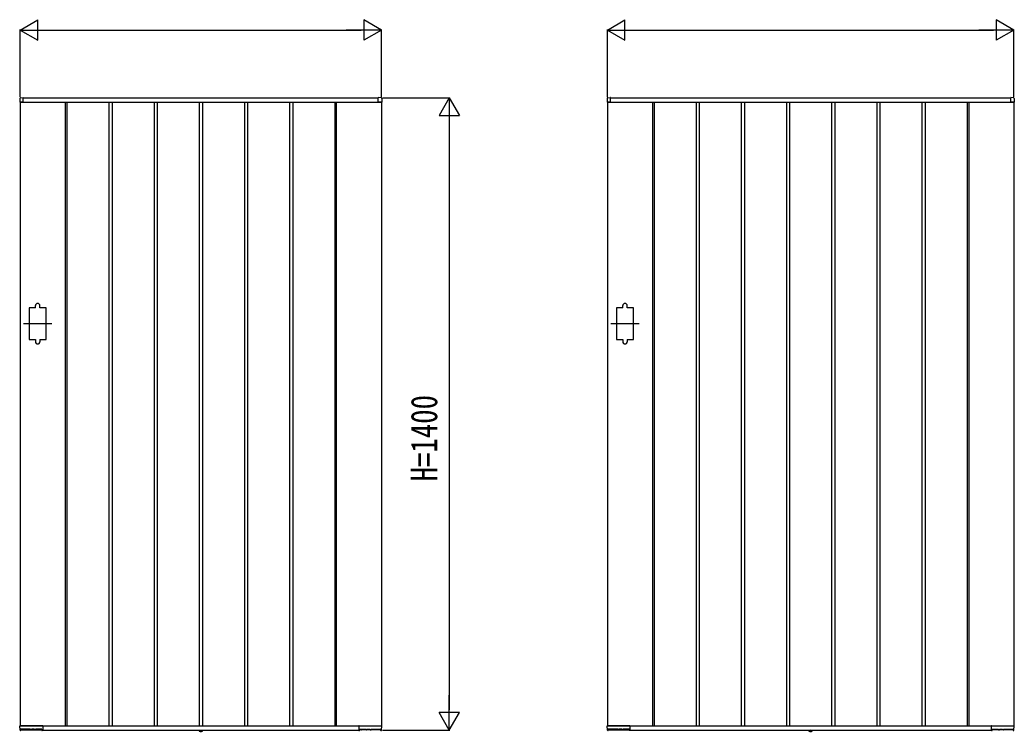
# Model space of a CAD drawing. Units: millimetres, scale not verified. Extents: x -8410 to 8410, y -5940 to 5940.
# Drawn here: x 690 to 2891, y -254 to 1322 of the extents above; entities that cross this region are included whole.
import ezdxf
from ezdxf.enums import TextEntityAlignment as Align

# ---------------------------------------------------------------- set-up
doc = ezdxf.new("R2010")
doc.units = ezdxf.units.MM
doc.header["$LTSCALE"] = 30
doc.layers.add('0-2_YKK_A1', color=4, linetype='Continuous')
doc.layers.add('0-3_YKK_D', color=6, linetype='Continuous')
doc.styles.add('ＭＳ ゴシック', font='')
doc.styles.get('ＭＳ ゴシック').set_extended_font_data('MS Gothic')

msp = doc.modelspace()

# ---------------------------------------------------------------- linework, layer by layer
at = {"layer": '0-2_YKK_A1'}
for p, q in [((689.54, 1148.63), (689.54, 1140.5)), ((690.95, 1150.13), (696.51, 1150.47)), ((697.04, 1150), (1483.04, 1150)), ((697.04, 1140), (697.04, 1150)), ((697.04, 1140.3), (697.04, 1149.97)), ((1483.04, 1140), (1483.04, 1150)), ((1483.04, 1140.3), (1483.04, 1149.97)), ((1489.13, 1150.13), (1483.57, 1150.47)), ((1490.54, 1148.63), (1490.54, 1140.5)), ((1989.54, 1148.63), (1989.54, 1140.5)), ((1990.95, 1150.13), (1996.51, 1150.47)), ((1997.04, 1150), (2883.04, 1150)), ((1997.04, 1140), (1997.04, 1150)), ((1997.04, 1140.3), (1997.04, 1149.97)), ((2883.04, 1140), (2883.04, 1150)), ((2883.04, 1140.3), (2883.04, 1149.97)), ((2889.13, 1150.13), (2883.57, 1150.47)), ((2890.54, 1148.63), (2890.54, 1140.5)), ((690.04, 1140), (690.04, -240)), ((690.04, 1140), (1490.04, 1140)), ((697.04, 1140), (690.04, 1140)), ((690.04, 1140), (696.74, 1140)), ((696.74, 1140), (696.74, 1140)), ((790.04, 1140), (790.04, -240)), ((793.54, 1140), (793.54, -240)), ((886.54, 1140), (886.54, -240)), ((893.54, 1140), (893.54, -240)), ((986.54, 1140), (986.54, -240)), ((993.54, 1140), (993.54, -240)), ((1086.54, 1140), (1086.54, -240)), ((1093.54, 1140), (1093.54, -240)), ((1186.54, 1140), (1186.54, -240)), ((1193.54, 1140), (1193.54, -240)), ((1286.54, 1140), (1286.54, -240)), ((1293.54, 1140), (1293.54, -240)), ((1386.54, 1140), (1386.54, -240)), ((1390.04, 1140), (1390.04, -240)), ((1483.04, 1140), (1490.04, 1140)), ((1490.04, 1140), (1483.34, 1140)), ((1483.34, 1140), (1483.34, 1140)), ((1490.04, 1140), (1490.04, -240)), ((1990.04, 1140), (1990.04, -240)), ((1990.04, 1140), (2890.04, 1140)), ((1997.04, 1140), (1990.04, 1140)), ((1990.04, 1140), (1996.74, 1140)), ((1996.74, 1140), (1996.74, 1140)), ((2090.04, 1140), (2090.04, -240)), ((2093.54, 1140), (2093.54, -240)), ((2186.54, 1140), (2186.54, -240)), ((2193.54, 1140), (2193.54, -240)), ((2286.54, 1140), (2286.54, -240)), ((2293.54, 1140), (2293.54, -240)), ((2386.54, 1140), (2386.54, -240)), ((2393.54, 1140), (2393.54, -240)), ((2486.54, 1140), (2486.54, -240)), ((2493.54, 1140), (2493.54, -240)), ((2586.54, 1140), (2586.54, -240)), ((2593.54, 1140), (2593.54, -240)), ((2686.54, 1140), (2686.54, -240)), ((2693.54, 1140), (2693.54, -240)), ((2786.54, 1140), (2786.54, -240)), ((2790.04, 1140), (2790.04, -240)), ((2883.04, 1140), (2890.04, 1140)), ((2890.04, 1140), (2883.34, 1140)), ((2883.34, 1140), (2883.34, 1140)), ((2890.04, 1140), (2890.04, -240)), ((724.04, 685), (724.04, 690)), ((734.04, 685), (734.04, 690)), ((2024.04, 685), (2024.04, 690)), ((2034.04, 685), (2034.04, 690)), ((760.54, 650), (697.54, 650)), ((2060.54, 650), (1997.54, 650)), ((724.04, 615), (724.04, 610)), ((734.04, 615), (734.04, 610)), ((2024.04, 615), (2024.04, 610)), ((2034.04, 615), (2034.04, 610)), ((690.15, -250.03), (689.57, -240.53)), ((690.04, -240), (1490.04, -240)), ((697.04, -240), (690.04, -240)), ((739.74, -240), (690.07, -240)), ((740.04, -240), (740.04, -250)), ((740.04, -240.3), (740.04, -249.98)), ((1440.04, -240), (1440.04, -250)), ((1440.04, -240.3), (1440.04, -249.98)), ((1440.34, -240), (1490.01, -240)), ((1489.93, -250.03), (1490.51, -240.53)), ((1990.15, -250.03), (1989.57, -240.53)), ((1990.04, -240), (2890.04, -240)), ((1997.04, -240), (1990.04, -240)), ((2039.74, -240), (1990.07, -240)), ((2040.04, -240), (2040.04, -250)), ((2040.04, -240.3), (2040.04, -249.98)), ((2840.04, -240), (2840.04, -250)), ((2840.04, -240.3), (2840.04, -249.98)), ((2840.34, -240), (2890.01, -240)), ((2889.93, -250.03), (2890.51, -240.53)), ((691.4, -250.5), (690.65, -250.5)), ((691.9, -250.01), (691.93, -248.19)), ((691.91, -249.5), (738.21, -249.5)), ((712.83, -247.9), (692.25, -247.9)), ((713.15, -248.19), (713.16, -249.01)), ((714.88, -249.01), (714.9, -248.19)), ((721.87, -247.9), (715.21, -247.9)), ((722.18, -248.19), (722.2, -249.01)), ((723.92, -249.01), (723.93, -248.19)), ((737.87, -247.9), (724.25, -247.9)), ((734.14, -247.9), (734.16, -249.01)), ((738.18, -248.19), (738.21, -249.99)), ((739.54, -250.48), (738.71, -250.48)), ((740.04, -250), (1440.04, -250)), ((1086.13, -250.5), (1086.22, -250)), ((1086.13, -250.5), (1086.3, -251.47)), ((1086.13, -250.5), (1093.95, -250.5)), ((1086.22, -250), (1093.86, -250)), ((1090.04, -254.2), (1090.04, -250)), ((1093.95, -250.5), (1093.78, -251.47)), ((1093.95, -250.5), (1093.86, -250)), ((1440.54, -250.48), (1441.37, -250.48)), ((1441.9, -248.19), (1441.87, -249.99)), ((1488.17, -249.5), (1441.87, -249.5)), ((1442.21, -247.9), (1455.83, -247.9)), ((1445.94, -247.9), (1445.92, -249.01)), ((1456.16, -249.01), (1456.15, -248.19)), ((1457.9, -248.19), (1457.88, -249.01)), ((1458.21, -247.9), (1464.87, -247.9)), ((1465.2, -249.01), (1465.18, -248.19)), ((1466.93, -248.19), (1466.92, -249.01)), ((1467.25, -247.9), (1487.83, -247.9)), ((1488.18, -250.01), (1488.15, -248.19)), ((1488.68, -250.5), (1489.43, -250.5)), ((1991.4, -250.5), (1990.65, -250.5)), ((1991.9, -250.01), (1991.93, -248.19)), ((1991.91, -249.5), (2038.21, -249.5)), ((2012.83, -247.9), (1992.25, -247.9)), ((2013.15, -248.19), (2013.16, -249.01)), ((2014.88, -249.01), (2014.9, -248.19)), ((2021.87, -247.9), (2015.21, -247.9)), ((2022.18, -248.19), (2022.2, -249.01)), ((2023.92, -249.01), (2023.93, -248.19)), ((2037.87, -247.9), (2024.25, -247.9)), ((2034.14, -247.9), (2034.16, -249.01)), ((2038.18, -248.19), (2038.21, -249.99)), ((2039.54, -250.48), (2038.71, -250.48)), ((2040.04, -250), (2840.04, -250)), ((2436.13, -250.5), (2436.22, -250)), ((2436.13, -250.5), (2436.3, -251.47)), ((2436.13, -250.5), (2443.95, -250.5)), ((2436.22, -250), (2443.86, -250)), ((2440.04, -254.2), (2440.04, -250)), ((2443.95, -250.5), (2443.78, -251.47)), ((2443.95, -250.5), (2443.86, -250)), ((2840.54, -250.48), (2841.37, -250.48)), ((2841.9, -248.19), (2841.87, -249.99)), ((2888.17, -249.5), (2841.87, -249.5)), ((2842.21, -247.9), (2855.83, -247.9)), ((2845.94, -247.9), (2845.92, -249.01)), ((2856.16, -249.01), (2856.15, -248.19)), ((2857.9, -248.19), (2857.88, -249.01)), ((2858.21, -247.9), (2864.87, -247.9)), ((2865.2, -249.01), (2865.18, -248.19)), ((2866.93, -248.19), (2866.92, -249.01)), ((2867.25, -247.9), (2887.83, -247.9)), ((2888.18, -250.01), (2888.15, -248.19)), ((2888.68, -250.5), (2889.43, -250.5))]:
    msp.add_line(p, q, dxfattribs=at)
for points in [[(724.04, 685), (710.04, 685), (710.04, 615), (724.04, 615)], [(734.04, 615), (748.04, 615), (748.04, 685), (734.04, 685)], [(2024.04, 685), (2010.04, 685), (2010.04, 615), (2024.04, 615)], [(2034.04, 615), (2048.04, 615), (2048.04, 685), (2034.04, 685)], [(692.25, -247.9), (692.11, -247.93), (692.03, -247.98), (691.99, -248.03), (691.96, -248.09), (691.94, -248.14), (691.93, -248.19)], [(713.15, -248.19), (713.14, -248.15), (713.13, -248.1), (713.11, -248.05), (713.08, -248.01), (713.03, -247.96), (712.95, -247.92), (712.83, -247.9)], [(715.21, -247.9), (715.08, -247.93), (715, -247.98), (714.95, -248.03), (714.92, -248.09), (714.91, -248.14), (714.9, -248.19)], [(722.18, -248.19), (722.18, -248.15), (722.17, -248.1), (722.14, -248.05), (722.11, -248.01), (722.06, -247.96), (721.99, -247.92), (721.87, -247.9)], [(724.25, -247.9), (724.11, -247.93), (724.03, -247.98), (723.99, -248.03), (723.96, -248.09), (723.94, -248.14), (723.93, -248.19)], [(738.18, -248.19), (738.18, -248.15), (738.17, -248.1), (738.14, -248.05), (738.11, -248.01), (738.06, -247.96), (737.99, -247.92), (737.87, -247.9)], [(1087.74, -252.58), (1088.89, -250.26), (1090.04, -249.65)], [(1092.34, -252.58), (1091.18, -250.26), (1090.04, -249.65)], [(1441.9, -248.19), (1441.9, -248.15), (1441.91, -248.1), (1441.94, -248.05), (1441.97, -248.01), (1442.02, -247.96), (1442.09, -247.92), (1442.21, -247.9)], [(1455.83, -247.9), (1455.97, -247.93), (1456.04, -247.98), (1456.09, -248.03), (1456.12, -248.09), (1456.14, -248.14), (1456.15, -248.19)], [(1457.9, -248.19), (1457.9, -248.15), (1457.91, -248.1), (1457.94, -248.05), (1457.97, -248.01), (1458.02, -247.96), (1458.09, -247.92), (1458.21, -247.9)], [(1464.87, -247.9), (1465, -247.93), (1465.08, -247.98), (1465.13, -248.03), (1465.16, -248.09), (1465.17, -248.14), (1465.18, -248.19)], [(1466.93, -248.19), (1466.94, -248.15), (1466.95, -248.1), (1466.97, -248.05), (1467, -248.01), (1467.05, -247.96), (1467.13, -247.92), (1467.25, -247.9)], [(1487.83, -247.9), (1487.97, -247.93), (1488.04, -247.98), (1488.09, -248.03), (1488.12, -248.09), (1488.14, -248.14), (1488.15, -248.19)], [(1992.25, -247.9), (1992.11, -247.93), (1992.03, -247.98), (1991.99, -248.03), (1991.96, -248.09), (1991.94, -248.14), (1991.93, -248.19)], [(2013.15, -248.19), (2013.14, -248.15), (2013.13, -248.1), (2013.11, -248.05), (2013.08, -248.01), (2013.03, -247.96), (2012.95, -247.92), (2012.83, -247.9)], [(2015.21, -247.9), (2015.08, -247.93), (2015, -247.98), (2014.95, -248.03), (2014.92, -248.09), (2014.91, -248.14), (2014.9, -248.19)], [(2022.18, -248.19), (2022.18, -248.15), (2022.17, -248.1), (2022.14, -248.05), (2022.11, -248.01), (2022.06, -247.96), (2021.99, -247.92), (2021.87, -247.9)], [(2024.25, -247.9), (2024.11, -247.93), (2024.03, -247.98), (2023.99, -248.03), (2023.96, -248.09), (2023.94, -248.14), (2023.93, -248.19)], [(2038.18, -248.19), (2038.18, -248.15), (2038.17, -248.1), (2038.14, -248.05), (2038.11, -248.01), (2038.06, -247.96), (2037.99, -247.92), (2037.87, -247.9)], [(2437.74, -252.58), (2438.89, -250.26), (2440.04, -249.65)], [(2442.34, -252.58), (2441.18, -250.26), (2440.04, -249.65)], [(2841.9, -248.19), (2841.9, -248.15), (2841.91, -248.1), (2841.94, -248.05), (2841.97, -248.01), (2842.02, -247.96), (2842.09, -247.92), (2842.21, -247.9)], [(2855.83, -247.9), (2855.97, -247.93), (2856.04, -247.98), (2856.09, -248.03), (2856.12, -248.09), (2856.14, -248.14), (2856.15, -248.19)], [(2857.9, -248.19), (2857.9, -248.15), (2857.91, -248.1), (2857.94, -248.05), (2857.97, -248.01), (2858.02, -247.96), (2858.09, -247.92), (2858.21, -247.9)], [(2864.87, -247.9), (2865, -247.93), (2865.08, -247.98), (2865.13, -248.03), (2865.16, -248.09), (2865.17, -248.14), (2865.18, -248.19)], [(2866.93, -248.19), (2866.94, -248.15), (2866.95, -248.1), (2866.97, -248.05), (2867, -248.01), (2867.05, -247.96), (2867.13, -247.92), (2867.25, -247.9)], [(2887.83, -247.9), (2887.97, -247.93), (2888.04, -247.98), (2888.09, -248.03), (2888.12, -248.09), (2888.14, -248.14), (2888.15, -248.19)]]:
    msp.add_lwpolyline(points, dxfattribs=at)
for centre, radius, start, end in [((691.04, 1148.63), 1.5, 93.5, 180), ((696.54, 1149.97), 0.5, 0, 93.5), ((1483.54, 1149.97), 0.5, 86.5, 180), ((1489.04, 1148.63), 1.5, 0, 86.5), ((1991.04, 1148.63), 1.5, 93.5, 180), ((1996.54, 1149.97), 0.5, 0, 93.5), ((2883.54, 1149.97), 0.5, 86.5, 180), ((2889.04, 1148.63), 1.5, 0, 86.5), ((690.04, 1140.5), 0.5, 180, 270), ((696.74, 1140.3), 0.3, 270, 0), ((1483.34, 1140.3), 0.3, 180, 270), ((1490.04, 1140.5), 0.5, 270, 0), ((1990.04, 1140.5), 0.5, 180, 270), ((1996.74, 1140.3), 0.3, 270, 0), ((2883.34, 1140.3), 0.3, 180, 270), ((2890.04, 1140.5), 0.5, 270, 0), ((729.04, 690), 5, 0, 180), ((2029.04, 690), 5, 0, 180), ((729.04, 610), 5, 180, 0), ((2029.04, 610), 5, 180, 0), ((690.07, -240.5), 0.5, 90, 183.5), ((739.74, -240.3), 0.3, 0, 90), ((1440.34, -240.3), 0.3, 90, 180), ((1490.01, -240.5), 0.5, 356.5, 90), ((1990.07, -240.5), 0.5, 90, 183.5), ((2039.74, -240.3), 0.3, 0, 90), ((2840.34, -240.3), 0.3, 90, 180), ((2890.01, -240.5), 0.5, 356.5, 90), ((690.65, -250), 0.5, 183.5, 269.21081), ((691.4, -250), 0.5, 269.18971, 359), ((713.66, -249), 0.5, 181, 270), ((714.38, -249), 0.5, 270, 359), ((722.7, -249), 0.5, 181, 270), ((723.42, -249), 0.5, 270, 359), ((734.66, -249), 0.5, 181, 270), ((738.71, -249.98), 0.5, 181.0014, 270.00152), ((739.54, -249.98), 0.5, 270, 0), ((1087.19, -251.32), 0.9, 190, 239.36409), ((1090.04, -246.5), 6.5, 239.36409, 300.63591), ((1092.89, -251.32), 0.9, 300.63591, 350), ((1440.54, -249.98), 0.5, 180, 270), ((1441.37, -249.98), 0.5, 269.99848, 358.9986), ((1445.42, -249), 0.5, 270, 359), ((1456.66, -249), 0.5, 181, 270), ((1457.38, -249), 0.5, 270, 359), ((1465.7, -249), 0.5, 181, 270), ((1466.42, -249), 0.5, 270, 359), ((1488.68, -250), 0.5, 181, 270.81029), ((1489.43, -250), 0.5, 270.78919, 356.5), ((1990.65, -250), 0.5, 183.5, 269.21081), ((1991.4, -250), 0.5, 269.18971, 359), ((2013.66, -249), 0.5, 181, 270), ((2014.38, -249), 0.5, 270, 359), ((2022.7, -249), 0.5, 181, 270), ((2023.42, -249), 0.5, 270, 359), ((2034.66, -249), 0.5, 181, 270), ((2038.71, -249.98), 0.5, 181.0014, 270.00152), ((2039.54, -249.98), 0.5, 270, 0), ((2437.19, -251.32), 0.9, 190, 239.36409), ((2440.04, -246.5), 6.5, 239.36409, 300.63591), ((2442.89, -251.32), 0.9, 300.63591, 350), ((2840.54, -249.98), 0.5, 180, 270), ((2841.37, -249.98), 0.5, 269.99848, 358.9986), ((2845.42, -249), 0.5, 270, 359), ((2856.66, -249), 0.5, 181, 270), ((2857.38, -249), 0.5, 270, 359), ((2865.7, -249), 0.5, 181, 270), ((2866.42, -249), 0.5, 270, 359), ((2888.68, -250), 0.5, 181, 270.81029), ((2889.43, -250), 0.5, 270.78919, 356.5)]:
    msp.add_arc(centre, radius, start, end, dxfattribs=at)
at = {"layer": '0-3_YKK_D'}
for p, q in [((690.04, 1300), (729.01, 1322.5)), ((729.01, 1277.5), (729.01, 1322.5)), ((1490.04, 1300), (1451.07, 1322.5)), ((1451.07, 1322.5), (1451.07, 1277.5)), ((1990.04, 1300), (2029.01, 1322.5)), ((2029.01, 1277.5), (2029.01, 1322.5)), ((2890.04, 1300), (2851.07, 1322.5)), ((2851.07, 1322.5), (2851.07, 1277.5)), ((690.04, 1152), (690.04, 1301)), ((690.04, 1300), (729.01, 1277.5)), ((690.04, 1300), (767.98, 1300)), ((735.04, 1300), (1445.04, 1300)), ((1490.04, 1300), (1412.1, 1300)), ((1490.04, 1300), (1451.07, 1277.5)), ((1490.04, 1152), (1490.04, 1301)), ((1990.04, 1152), (1990.04, 1301)), ((1990.04, 1300), (2029.01, 1277.5)), ((1990.04, 1300), (2067.98, 1300)), ((2035.04, 1300), (2845.04, 1300)), ((2890.04, 1300), (2812.1, 1300)), ((2890.04, 1300), (2851.07, 1277.5)), ((2890.04, 1152), (2890.04, 1301)), ((1492.04, 1150), (1641.04, 1150)), ((1640.04, 1150), (1617.54, 1111.03)), ((1640.04, 1150), (1662.54, 1111.03)), ((1640.04, 1150), (1640.04, 1072.06)), ((1617.54, 1111.03), (1662.54, 1111.03)), ((1640.04, 1105), (1640.04, -205)), ((1640.04, -250), (1640.04, -172.06)), ((1640.04, -250), (1617.54, -211.03)), ((1662.54, -211.03), (1617.54, -211.03)), ((1640.04, -250), (1662.54, -211.03)), ((1492.04, -250), (1641.04, -250))]:
    msp.add_line(p, q, dxfattribs=at)

# ---------------------------------------------------------------- texts
at = {"layer": '0-3_YKK_D', "style": 'ＭＳ ゴシック', "width": 0.8}
msp.add_text('H=1400', height=58.65, rotation=90, dxfattribs=at).set_placement((1631.04, 300.67), align=Align.BOTTOM_LEFT)

doc.saveas('drawing.dxf')
